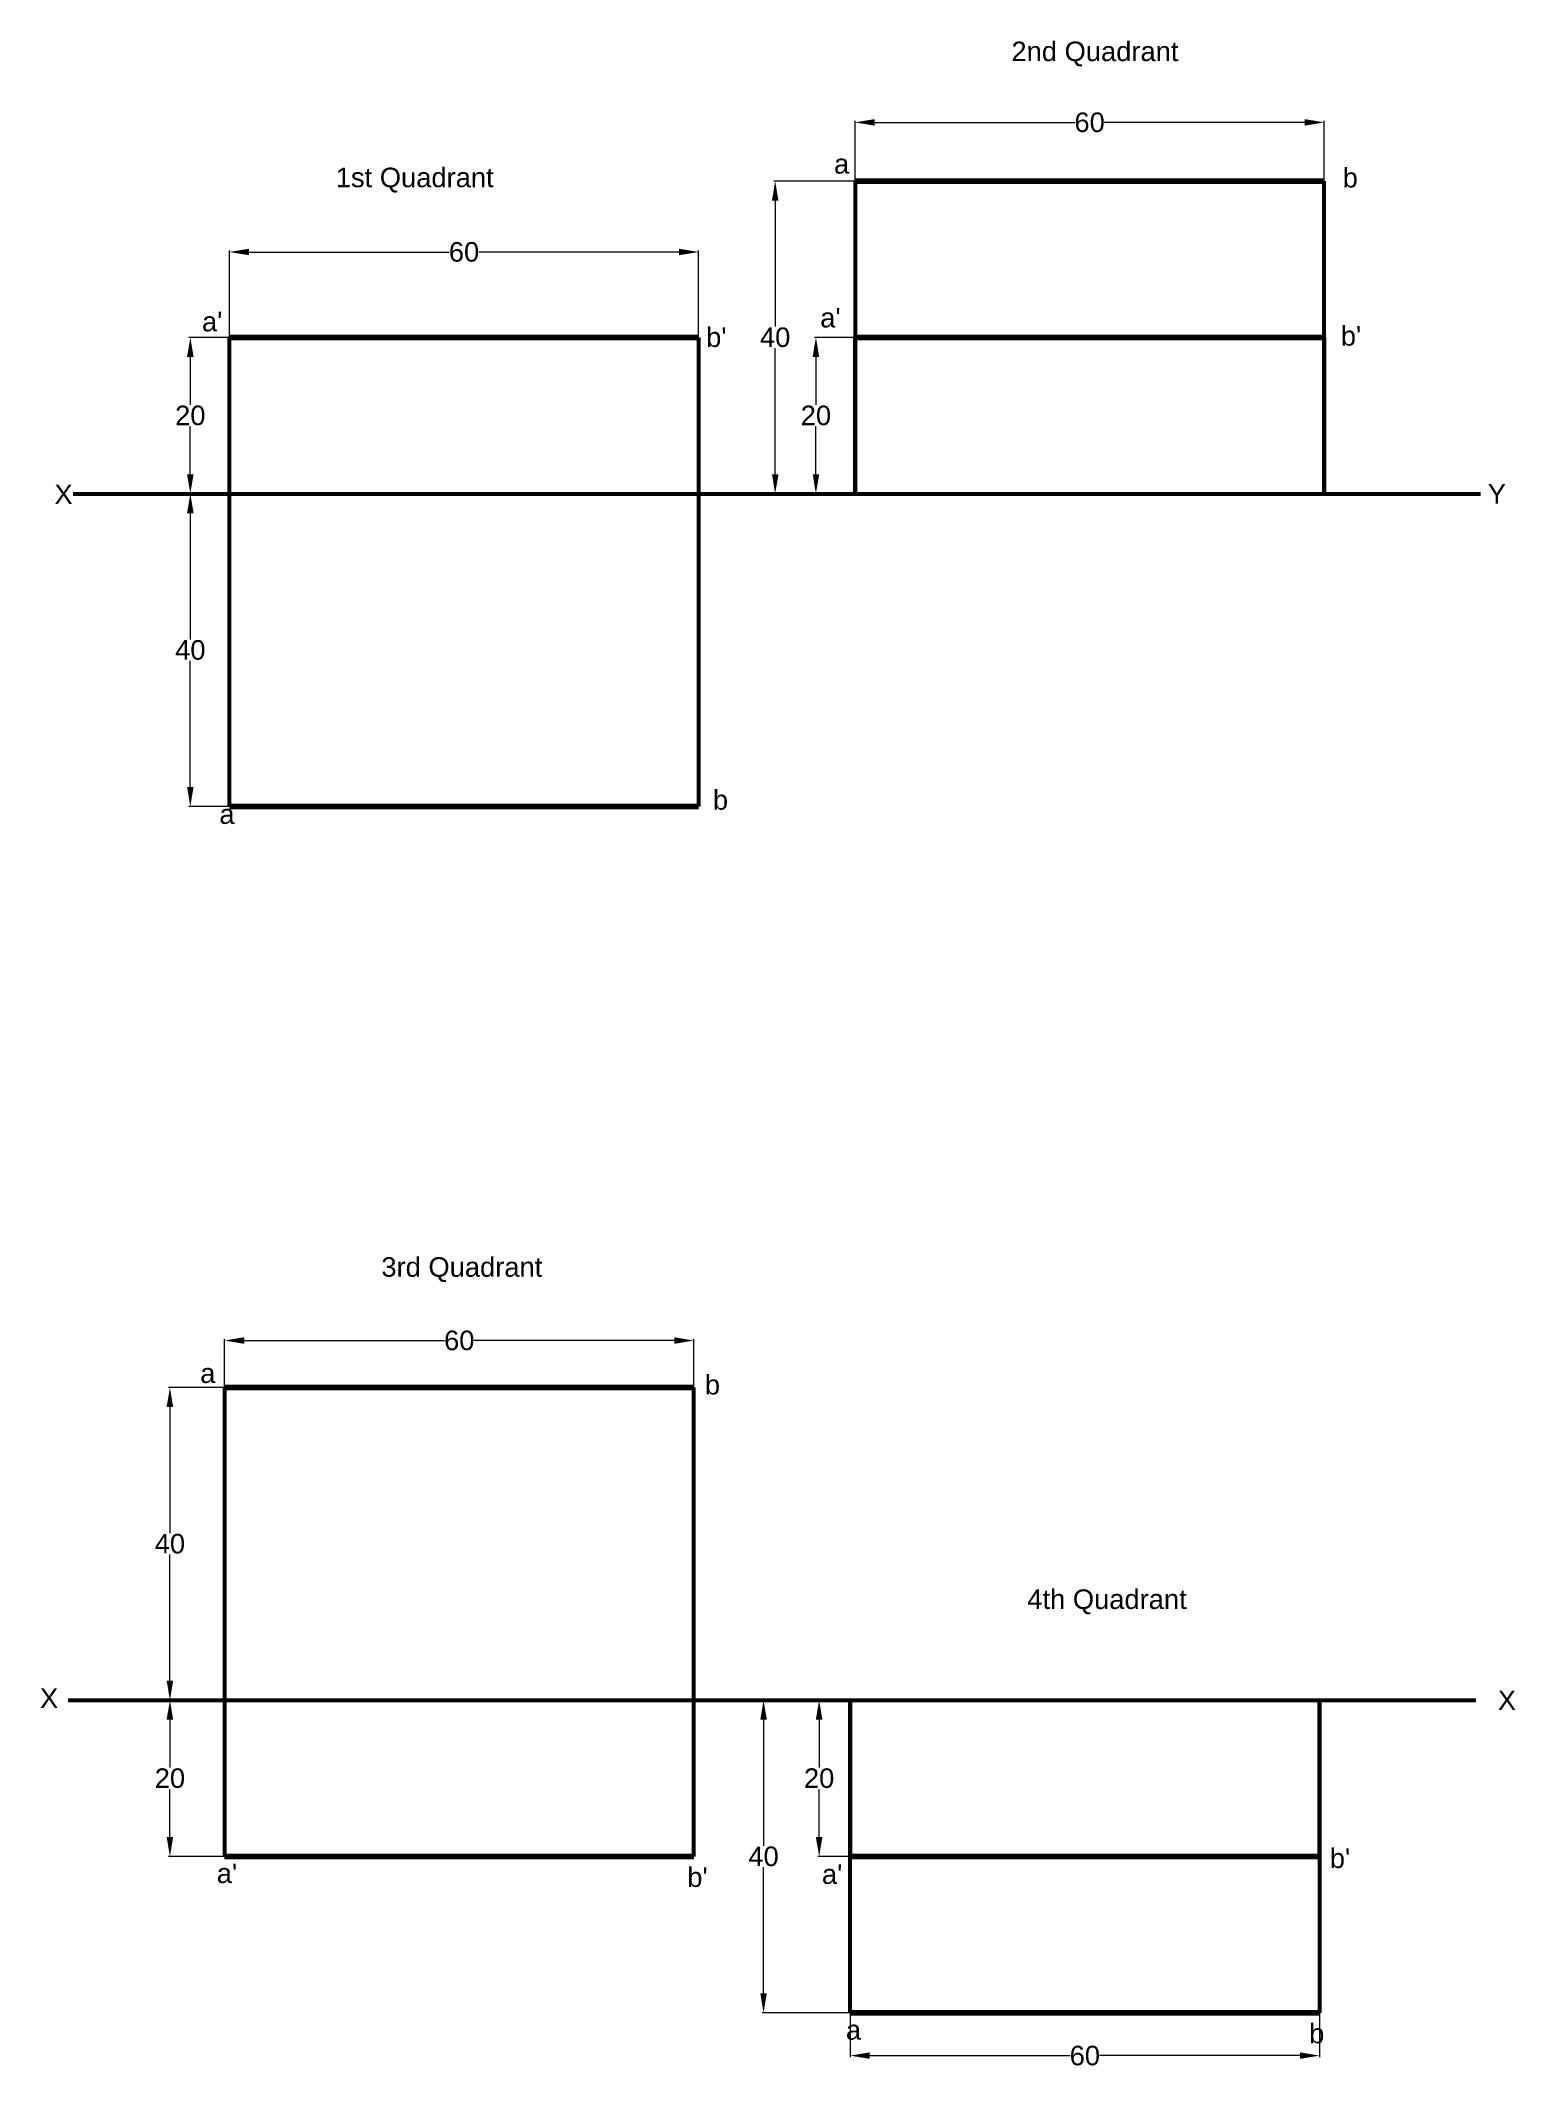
# Model space of a CAD drawing. Header units: millimetres. Extents: x -4 to 184, y -201 to 58.
import ezdxf

# ---------------------------------------------------------------- set-up
doc = ezdxf.new("R2010")
doc.units = ezdxf.units.MM
doc.layers.add('thick continuous', color=7, linetype='Continuous', lineweight=30)
doc.styles.get("Standard").update_dxf_attribs({"font": 'arial.ttf'})
doc.dimstyles.get("Standard").update_dxf_attribs({"dimtxt": 2.5, "dimasz": 2.5, "dimexe": 0.18, "dimexo": 0.0625, "dimgap": 0.09, "dimtad": 0, "dimtih": 1, "dimtoh": 1, "dimdec": 0, "dimzin": 0, "dimdsep": 46, "dimtxsty": 'Standard', "dimcen": 0.09, "dimadec": 0, "dimazin": 0, "dimtfac": 1, "dimtdec": 0, "dimtofl": 0, "dimtmove": 0, "dimatfit": 3, "dimfxl": 1, "dimtolj": 1, "dimtzin": 0, "dimlwd": 15, "dimlwe": 15, "dimarcsym": 0})

# ---------------------------------------------------------------- blocks, each defined once
blk = doc.blocks.new('*D1')
at = {"layer": 'Defpoints', "color": 0, "transparency": 16777216}
for p in [(20, 20), (20, 0), (15, 0)]:
    blk.add_point(p, dxfattribs=at)
at = {"layer": 'thick continuous', "color": 0, "lineweight": 15, "transparency": 16777216}
for p, q in [((19.94, 20), (14.82, 20)), ((15, 17.5), (15, 11.37)), ((15, 2.5), (15, 8.63)), ((19.94, 0), (14.82, 0))]:
    blk.add_line(p, q, dxfattribs=at)
at = {"layer": 'thick continuous', "color": 0, "transparency": 16777216}
for points in [[(14.58, 17.5), (15.42, 17.5), (15, 20)], [(14.58, 2.5), (15.42, 2.5), (15, 0)]]:
    blk.add_solid(points, dxfattribs=at)
at = {"layer": 'thick continuous', "color": 0, "lineweight": 53, "transparency": 16777216, "insert": (15, 10), "char_height": 2.5, "attachment_point": 5}
blk.add_mtext('\\A1;20', dxfattribs=at)
blk = doc.blocks.new('*D2')
at = {"layer": 'Defpoints', "color": 0, "transparency": 16777216}
for p in [(20, 30.92), (20, 20), (80, 20)]:
    blk.add_point(p, dxfattribs=at)
at = {"layer": 'thick continuous', "color": 0, "lineweight": 15, "transparency": 16777216}
for p, q in [((20, 20.06), (20, 31.1)), ((22.5, 30.92), (48.12, 30.92)), ((77.5, 30.92), (51.88, 30.92)), ((80, 20.06), (80, 31.1))]:
    blk.add_line(p, q, dxfattribs=at)
at = {"layer": 'thick continuous', "color": 0, "transparency": 16777216}
for points in [[(22.5, 31.34), (22.5, 30.51), (20, 30.92)], [(77.5, 31.34), (77.5, 30.51), (80, 30.92)]]:
    blk.add_solid(points, dxfattribs=at)
at = {"layer": 'thick continuous', "color": 0, "lineweight": 53, "transparency": 16777216, "insert": (50, 30.92), "char_height": 2.5, "attachment_point": 5}
blk.add_mtext('\\A1;60', dxfattribs=at)
blk = doc.blocks.new('*D3')
at = {"layer": 'Defpoints', "color": 0, "transparency": 16777216}
for p in [(20, 0), (15, -40), (20, -40)]:
    blk.add_point(p, dxfattribs=at)
at = {"layer": 'thick continuous', "color": 0, "lineweight": 15, "transparency": 16777216}
for p, q in [((19.94, 0), (14.82, 0)), ((15, -2.5), (15, -18.63)), ((15, -37.5), (15, -21.37)), ((19.94, -40), (14.82, -40))]:
    blk.add_line(p, q, dxfattribs=at)
at = {"layer": 'thick continuous', "color": 0, "transparency": 16777216}
for points in [[(14.58, -2.5), (15.42, -2.5), (15, 0)], [(14.58, -37.5), (15.42, -37.5), (15, -40)]]:
    blk.add_solid(points, dxfattribs=at)
at = {"layer": 'thick continuous', "color": 0, "lineweight": 53, "transparency": 16777216, "insert": (15, -20), "char_height": 2.5, "attachment_point": 5}
blk.add_mtext('\\A1;40', dxfattribs=at)
blk = doc.blocks.new('*D4')
at = {"layer": 'Defpoints', "color": 0, "transparency": 16777216}
for p in [(100, 40), (100, 0), (89.79, 0)]:
    blk.add_point(p, dxfattribs=at)
at = {"layer": 'thick continuous', "color": 0, "lineweight": 15, "transparency": 16777216}
for p, q in [((99.94, 40), (89.61, 40)), ((89.79, 37.5), (89.79, 21.37)), ((89.79, 2.5), (89.79, 18.63)), ((99.94, 0), (89.61, 0))]:
    blk.add_line(p, q, dxfattribs=at)
at = {"layer": 'thick continuous', "color": 0, "transparency": 16777216}
for points in [[(89.38, 37.5), (90.21, 37.5), (89.79, 40)], [(89.38, 2.5), (90.21, 2.5), (89.79, 0)]]:
    blk.add_solid(points, dxfattribs=at)
at = {"layer": 'thick continuous', "color": 0, "lineweight": 53, "transparency": 16777216, "insert": (89.79, 20), "char_height": 2.5, "attachment_point": 5}
blk.add_mtext('\\A1;40', dxfattribs=at)
blk = doc.blocks.new('*D5')
at = {"layer": 'Defpoints', "color": 0, "transparency": 16777216}
for p in [(100, 20), (100, 0), (95, 0)]:
    blk.add_point(p, dxfattribs=at)
at = {"layer": 'thick continuous', "color": 0, "lineweight": 15, "transparency": 16777216}
for p, q in [((99.94, 20), (94.82, 20)), ((95, 17.5), (95, 11.37)), ((95, 2.5), (95, 8.63)), ((99.94, 0), (94.82, 0))]:
    blk.add_line(p, q, dxfattribs=at)
at = {"layer": 'thick continuous', "color": 0, "transparency": 16777216}
for points in [[(94.58, 17.5), (95.42, 17.5), (95, 20)], [(94.58, 2.5), (95.42, 2.5), (95, 0)]]:
    blk.add_solid(points, dxfattribs=at)
at = {"layer": 'thick continuous', "color": 0, "lineweight": 53, "transparency": 16777216, "insert": (95, 10), "char_height": 2.5, "attachment_point": 5}
blk.add_mtext('\\A1;20', dxfattribs=at)
blk = doc.blocks.new('*D6')
at = {"layer": 'Defpoints', "color": 0, "transparency": 16777216}
for p in [(160, 47.5), (100, 40), (160, 40)]:
    blk.add_point(p, dxfattribs=at)
at = {"layer": 'thick continuous', "color": 0, "lineweight": 15, "transparency": 16777216}
for p, q in [((100, 40.06), (100, 47.68)), ((102.5, 47.5), (128.12, 47.5)), ((157.5, 47.5), (131.88, 47.5)), ((160, 40.06), (160, 47.68))]:
    blk.add_line(p, q, dxfattribs=at)
at = {"layer": 'thick continuous', "color": 0, "transparency": 16777216}
for points in [[(102.5, 47.92), (102.5, 47.08), (100, 47.5)], [(157.5, 47.92), (157.5, 47.08), (160, 47.5)]]:
    blk.add_solid(points, dxfattribs=at)
at = {"layer": 'thick continuous', "color": 0, "lineweight": 53, "transparency": 16777216, "insert": (130, 47.5), "char_height": 2.5, "attachment_point": 5}
blk.add_mtext('\\A1;60', dxfattribs=at)
blk = doc.blocks.new('*D7')
at = {"layer": 'Defpoints', "color": 0, "transparency": 16777216}
for p in [(19.39, -114.33), (12.39, -154.33), (19.39, -154.33)]:
    blk.add_point(p, dxfattribs=at)
at = {"layer": 'thick continuous', "color": 0, "lineweight": 15, "transparency": 16777216}
for p, q in [((19.33, -114.33), (12.21, -114.33)), ((12.39, -116.83), (12.39, -132.96)), ((12.39, -151.83), (12.39, -135.7)), ((19.33, -154.33), (12.21, -154.33))]:
    blk.add_line(p, q, dxfattribs=at)
at = {"layer": 'thick continuous', "color": 0, "transparency": 16777216}
for points in [[(11.97, -116.83), (12.81, -116.83), (12.39, -114.33)], [(11.97, -151.83), (12.81, -151.83), (12.39, -154.33)]]:
    blk.add_solid(points, dxfattribs=at)
at = {"layer": 'thick continuous', "color": 0, "lineweight": 53, "transparency": 16777216, "insert": (12.39, -134.33), "char_height": 2.5, "attachment_point": 5}
blk.add_mtext('\\A1;40', dxfattribs=at)
blk = doc.blocks.new('*D8')
at = {"layer": 'Defpoints', "color": 0, "transparency": 16777216}
for p in [(19.39, -154.33), (12.39, -174.33), (19.39, -174.33)]:
    blk.add_point(p, dxfattribs=at)
at = {"layer": 'thick continuous', "color": 0, "lineweight": 15, "transparency": 16777216}
for p, q in [((19.33, -154.33), (12.21, -154.33)), ((12.39, -156.83), (12.39, -162.96)), ((12.39, -171.83), (12.39, -165.7)), ((19.33, -174.33), (12.21, -174.33))]:
    blk.add_line(p, q, dxfattribs=at)
at = {"layer": 'thick continuous', "color": 0, "transparency": 16777216}
for points in [[(11.97, -156.83), (12.81, -156.83), (12.39, -154.33)], [(11.97, -171.83), (12.81, -171.83), (12.39, -174.33)]]:
    blk.add_solid(points, dxfattribs=at)
at = {"layer": 'thick continuous', "color": 0, "lineweight": 53, "transparency": 16777216, "insert": (12.39, -164.33), "char_height": 2.5, "attachment_point": 5}
blk.add_mtext('\\A1;20', dxfattribs=at)
blk = doc.blocks.new('*D9')
at = {"layer": 'Defpoints', "color": 0, "transparency": 16777216}
for p in [(79.39, -108.33), (19.39, -114.33), (79.39, -114.33)]:
    blk.add_point(p, dxfattribs=at)
at = {"layer": 'thick continuous', "color": 0, "lineweight": 15, "transparency": 16777216}
for p, q in [((19.39, -114.27), (19.39, -108.15)), ((21.89, -108.33), (47.51, -108.33)), ((76.89, -108.33), (51.27, -108.33)), ((79.39, -114.27), (79.39, -108.15))]:
    blk.add_line(p, q, dxfattribs=at)
at = {"layer": 'thick continuous', "color": 0, "transparency": 16777216}
for points in [[(21.89, -107.91), (21.89, -108.75), (19.39, -108.33)], [(76.89, -107.91), (76.89, -108.75), (79.39, -108.33)]]:
    blk.add_solid(points, dxfattribs=at)
at = {"layer": 'thick continuous', "color": 0, "lineweight": 53, "transparency": 16777216, "insert": (49.39, -108.33), "char_height": 2.5, "attachment_point": 5}
blk.add_mtext('\\A1;60', dxfattribs=at)
blk = doc.blocks.new('*D10')
at = {"layer": 'Defpoints', "color": 0, "transparency": 16777216}
for p in [(99.39, -154.33), (95.41, -174.33), (99.39, -174.33)]:
    blk.add_point(p, dxfattribs=at)
at = {"layer": 'thick continuous', "color": 0, "lineweight": 15, "transparency": 16777216}
for p, q in [((99.33, -154.33), (95.23, -154.33)), ((95.41, -156.83), (95.41, -162.96)), ((95.41, -171.83), (95.41, -165.7)), ((99.33, -174.33), (95.23, -174.33))]:
    blk.add_line(p, q, dxfattribs=at)
at = {"layer": 'thick continuous', "color": 0, "transparency": 16777216}
for points in [[(94.99, -156.83), (95.83, -156.83), (95.41, -154.33)], [(94.99, -171.83), (95.83, -171.83), (95.41, -174.33)]]:
    blk.add_solid(points, dxfattribs=at)
at = {"layer": 'thick continuous', "color": 0, "lineweight": 53, "transparency": 16777216, "insert": (95.41, -164.33), "char_height": 2.5, "attachment_point": 5}
blk.add_mtext('\\A1;20', dxfattribs=at)
blk = doc.blocks.new('*D11')
at = {"layer": 'Defpoints', "color": 0, "transparency": 16777216}
for p in [(99.39, -154.33), (88.3, -194.33), (99.39, -194.33)]:
    blk.add_point(p, dxfattribs=at)
at = {"layer": 'thick continuous', "color": 0, "lineweight": 15, "transparency": 16777216}
for p, q in [((99.33, -154.33), (88.12, -154.33)), ((88.3, -156.83), (88.3, -172.96)), ((88.3, -191.83), (88.3, -175.7)), ((99.33, -194.33), (88.12, -194.33))]:
    blk.add_line(p, q, dxfattribs=at)
at = {"layer": 'thick continuous', "color": 0, "transparency": 16777216}
for points in [[(87.89, -156.83), (88.72, -156.83), (88.3, -154.33)], [(87.89, -191.83), (88.72, -191.83), (88.3, -194.33)]]:
    blk.add_solid(points, dxfattribs=at)
at = {"layer": 'thick continuous', "color": 0, "lineweight": 53, "transparency": 16777216, "insert": (88.3, -174.33), "char_height": 2.5, "attachment_point": 5}
blk.add_mtext('\\A1;40', dxfattribs=at)
blk = doc.blocks.new('*D12')
at = {"layer": 'Defpoints', "color": 0, "transparency": 16777216}
for p in [(99.39, -194.33), (159.39, -194.33), (159.39, -199.81)]:
    blk.add_point(p, dxfattribs=at)
at = {"layer": 'thick continuous', "color": 0, "lineweight": 15, "transparency": 16777216}
for p, q in [((99.39, -194.39), (99.39, -199.99)), ((159.39, -194.39), (159.39, -199.99)), ((101.89, -199.81), (127.51, -199.81)), ((156.89, -199.81), (131.27, -199.81))]:
    blk.add_line(p, q, dxfattribs=at)
at = {"layer": 'thick continuous', "color": 0, "transparency": 16777216}
for points in [[(101.89, -199.39), (101.89, -200.22), (99.39, -199.81)], [(156.89, -199.39), (156.89, -200.22), (159.39, -199.81)]]:
    blk.add_solid(points, dxfattribs=at)
at = {"layer": 'thick continuous', "color": 0, "lineweight": 53, "transparency": 16777216, "insert": (129.39, -199.81), "char_height": 2.5, "attachment_point": 5}
blk.add_mtext('\\A1;60', dxfattribs=at)

msp = doc.modelspace()

# ---------------------------------------------------------------- linework, layer by layer
at = {"layer": 'thick continuous', "lineweight": 106}
for p, q in [((160, 40), (100, 40)), ((20, 20), (80, 20)), ((100, 20), (160, 20)), ((80, -40), (20, -40)), ((79.39, -114.33), (19.39, -114.33)), ((19.39, -174.33), (79.39, -174.33)), ((99.39, -174.33), (159.39, -174.33)), ((159.39, -194.33), (99.39, -194.33))]:
    msp.add_line(p, q, dxfattribs=at)
at = {"layer": 'thick continuous', "lineweight": 53}
for p, q in [((100, 40), (100, 0)), ((160, 0), (160, 40)), ((20, 0), (20, 20)), ((80, 20), (80, 0)), ((100, 0), (100, 20)), ((160, 20), (160, 0)), ((0, 0), (180, 0)), ((0, 0), (20, 0)), ((20, -40), (20, 0)), ((20, 0), (80, 0)), ((80, 0), (80, -40)), ((80, 0), (100, 0)), ((19.39, -114.33), (19.39, -154.33)), ((79.39, -154.33), (79.39, -114.33)), ((-0.61, -154.33), (179.39, -154.33)), ((-0.61, -154.33), (19.39, -154.33)), ((19.39, -154.33), (19.39, -174.33)), ((19.39, -154.33), (79.39, -154.33)), ((79.39, -174.33), (79.39, -154.33)), ((79.39, -154.33), (99.39, -154.33)), ((99.39, -154.33), (99.39, -174.33)), ((99.39, -194.33), (99.39, -154.33)), ((159.39, -174.33), (159.39, -154.33)), ((159.39, -154.33), (159.39, -194.33))]:
    msp.add_line(p, q, dxfattribs=at)

# ---------------------------------------------------------------- texts
at = {"layer": 'thick continuous', "lineweight": 53, "char_height": 2.5, "attachment_point": 1}
for s, width, insert in [('2nd Quadrant', 44.3286, (120, 57.84)), ('1st Quadrant', 44.3286, (33.6, 41.71)), ('a', 5.4967, (97.31, 43.45)), ('b', 5.4967, (162.36, 41.68)), ("a'", 5.4967, (95.55, 23.77)), ("a'", 5.4967, (16.49, 23.27)), ("b'", 5.4967, (80.96, 21.27)), ("b'", 5.4967, (162.12, 21.44)), ('X', 1.7745, (-2.38, 1.17)), ('Y', 5.5169, (180.91, 1.24)), ('b', 5.4967, (81.83, -37.92)), ('a', 5.4967, (18.72, -39.74)), ('3rd Quadrant', 44.3286, (39.43, -97.67)), ('a', 5.4071, (16.26, -111.26)), ('b', 5.4071, (80.8, -112.73)), ('4th Quadrant', 44.3286, (122.03, -140.17)), ('X', 5.4071, (-4.23, -152.84)), ('X', 5.4071, (182.2, -153.1)), ("b'", 5.4071, (160.71, -173.31)), ("a'", 5.4071, (18.38, -175.23)), ("b'", 5.4071, (78.55, -175.73)), ("a'", 5.4071, (95.77, -175.34)), ('a', 5.4071, (98.83, -195.27)), ('b', 5.4071, (158.07, -195.73))]:
    msp.add_mtext_dynamic_manual_height_columns(s, width=width, gutter_width=12.5, heights=[0], dxfattribs=dict(at, insert=insert))

# ---------------------------------------------------------------- dimensions: what is measured, and where the dimension line sits
at = {"layer": 'thick continuous', "lineweight": 53}
for base, p1, p2, picture, middle in [((160, 47.5), (100, 40), (160, 40), '*D6', (130, 47.5)), ((20, 30.92), (80, 20), (20, 20), '*D2', (50, 30.92)), ((79.39, -108.33), (19.39, -114.33), (79.39, -114.33), '*D9', (49.39, -108.33)), ((159.39, -199.81), (99.39, -194.33), (159.39, -194.33), '*D12', (129.39, -199.81))]:
    dim = msp.add_linear_dim(base=base, p1=p1, p2=p2, dimstyle='Standard', dxfattribs=at)
    dim.commit()
    dim.dimension.update_dxf_attribs({"geometry": picture, "text_midpoint": middle})
for base, p1, p2, picture, middle in [((89.79, 0), (100, 40), (100, 0), '*D4', (89.79, 20)), ((15, 0), (20, 20), (20, 0), '*D1', (15, 10)), ((95, 0), (100, 20), (100, 0), '*D5', (95, 10)), ((15, -40), (20, 0), (20, -40), '*D3', (15, -20)), ((12.39, -154.33), (19.39, -114.33), (19.39, -154.33), '*D7', (12.39, -134.33)), ((12.39, -174.33), (19.39, -154.33), (19.39, -174.33), '*D8', (12.39, -164.33)), ((88.3, -194.33), (99.39, -154.33), (99.39, -194.33), '*D11', (88.3, -174.33)), ((95.41, -174.33), (99.39, -154.33), (99.39, -174.33), '*D10', (95.41, -164.33))]:
    dim = msp.add_linear_dim(base=base, p1=p1, p2=p2, angle=90, dimstyle='Standard', dxfattribs=at)
    dim.commit()
    dim.dimension.update_dxf_attribs({"geometry": picture, "text_midpoint": middle})

doc.saveas('drawing.dxf')
